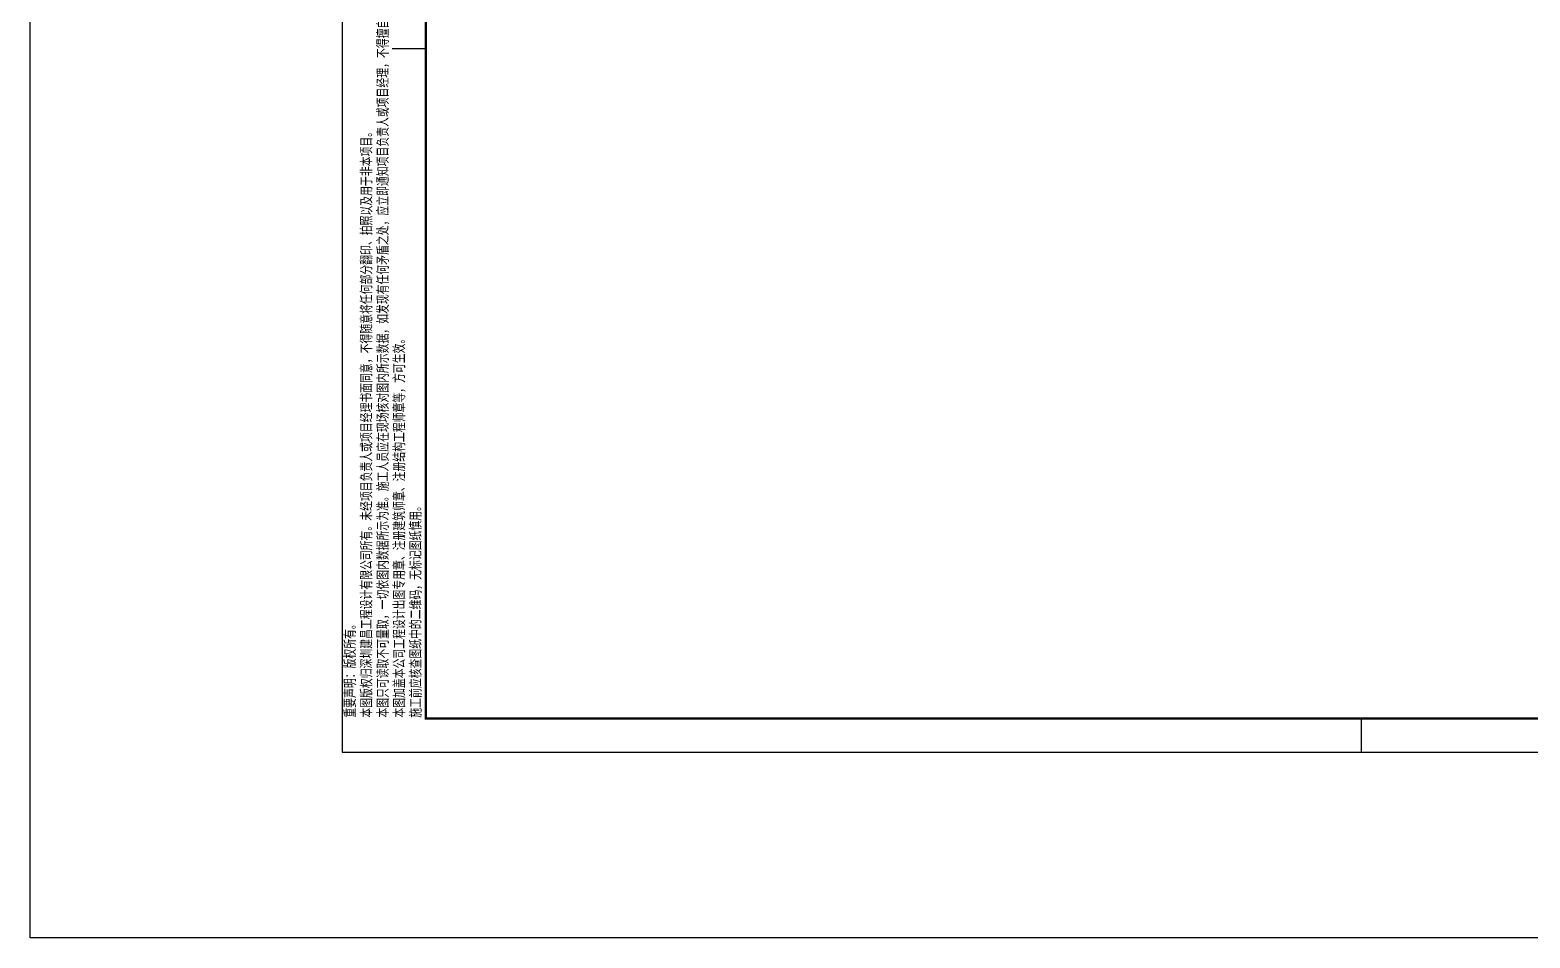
# Model space of a CAD drawing. Extents: x 36524600 to 36525730, y 2746759 to 2747713.
# Drawn here: x 36525281.5 to 36525505.6, y 2746758.9 to 2746894.5 of the extents above; entities that cross this region are included whole.
import ezdxf

# ---------------------------------------------------------------- set-up
doc = ezdxf.new("R2010")
doc.units = 0
doc.header["$LTSCALE"] = 1000
doc.header["$MEASUREMENT"] = 0
for name, color, linetype in [('_0', 7, 'Continuous'), ('A0-11 图框-粗线', 16, 'Continuous'), ('A0-13 图框-细线', 7, 'Continuous'), ('A0-21 图框-不可改文字', 7, 'Continuous')]:
    doc.layers.add(name, color=color, linetype=linetype)
doc.styles.add('SKED-宋体', font='XCSG', dxfattribs={"width": 0.7, "bigfont": 'HZTXT'})

# ---------------------------------------------------------------- blocks, each defined once
blk = doc.blocks.new('A$C6202001D')
at = {"layer": 'A0-11 图框-粗线', "const_width": 70}
blk.add_lwpolyline([(58400, 41000), (2500, 41000), (2500, 1000), (58400, 1000)], close=True, dxfattribs=at)
at = {"layer": 'A0-13 图框-细线'}
for p, q in [((2500, 21000), (1500, 21000)), ((30450, 1000), (30450, 0))]:
    blk.add_line(p, q, dxfattribs=at)
blk.add_lwpolyline([(59400, 42000), (0, 42000), (0, 0), (59400, 0)], close=True, dxfattribs=at)
at = {"layer": 'A0-21 图框-不可改文字', "style": 'SKED-宋体', "width": 0.7}
for s, p in [('本图只可读取不可量取，一切依图内数据所示为准。施工人员应在现场核对图内所示数据，如发现有任何矛盾之处，应立即通知项目负责人或项目经理，不得擅自修改图内数据。', (1398, 1029)), ('本图版权归深圳建昌工程设计有限公司所有。未经项目负责人或项目经理书面同意，不得随意将任何部分翻印、拍照以及用于非本项目。', (908, 1029)), ('本图加盖本公司工程设计出图专用章、注册建筑师章、注册结构工程师章等，方可生效。', (1888, 1029)), ('施工前应核查图纸中的二维码，无标记图纸慎用。', (2378, 1029)), ('重要声明：版权所有。', (418, 1029))]:
    blk.add_text(s, height=350, rotation=90, dxfattribs=at).set_placement(p)
blk = doc.blocks.new('33')
at = {"layer": 'Defpoints'}
blk.add_lwpolyline([(36502158.81, 2731666), (36502400.93, 2731666), (36502400.93, 2731494.8), (36502158.81, 2731494.8)], close=True, dxfattribs=at)

msp = doc.modelspace()

# ---------------------------------------------------------------- block references
at = {"xscale": 0.005, "yscale": 0.005, "zscale": 0.005}
msp.add_blockref('A$C6202001D', (36525328.169, 2746786.632), dxfattribs=at)
at = {"layer": '_0', "xscale": 1.583838383838384, "yscale": 1.583838383838384, "zscale": 1.583838383838384}
msp.add_blockref('33', (-21288238.666, -1579487.428), dxfattribs=at)

doc.saveas('drawing.dxf')
